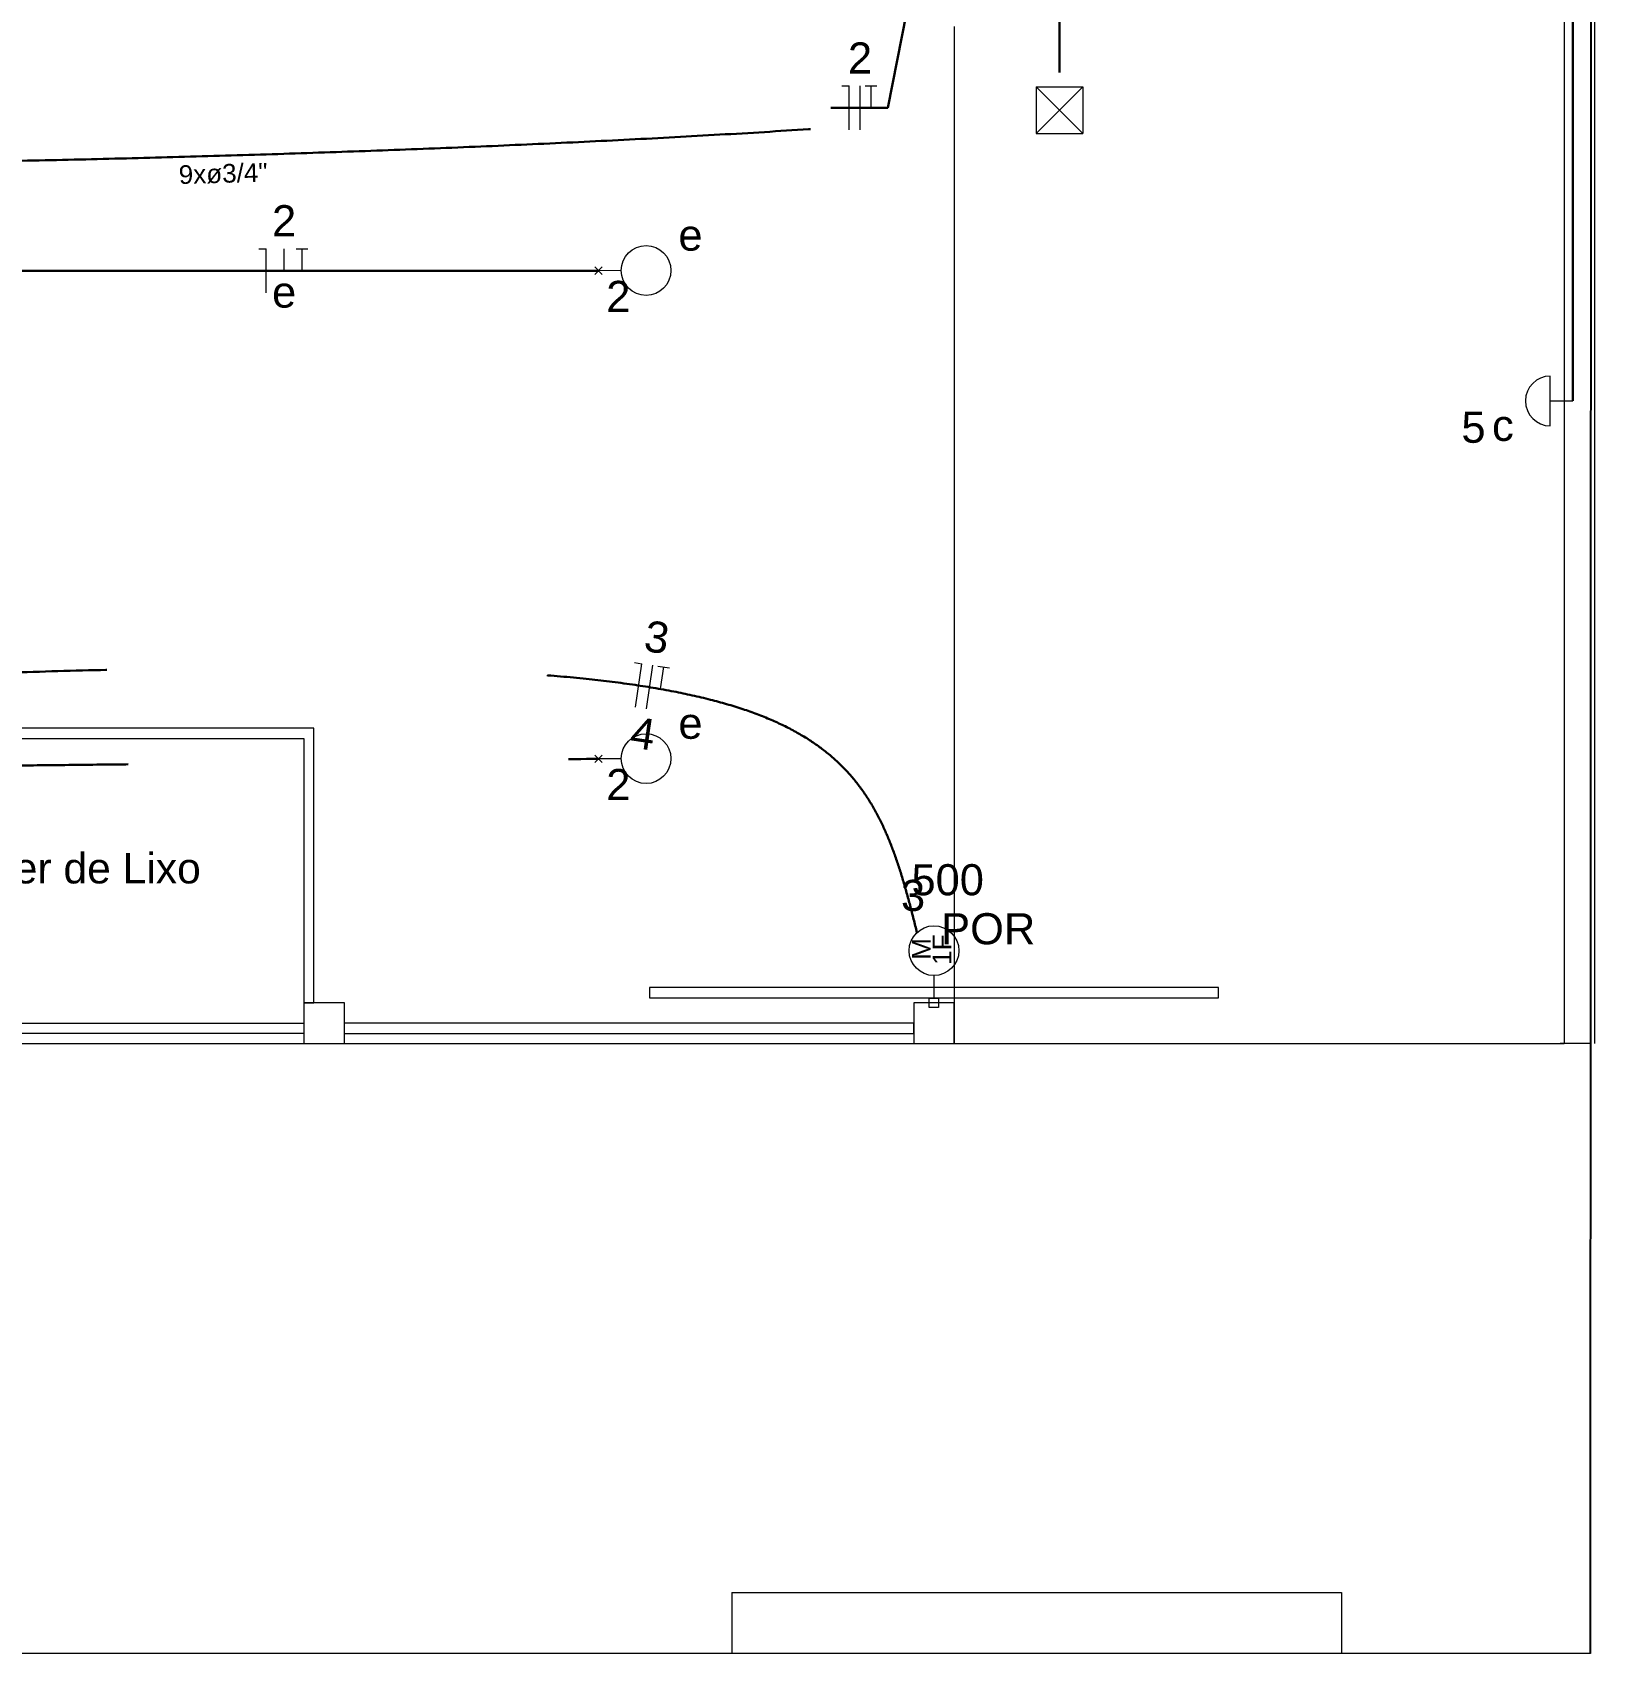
# Model space of a CAD drawing. Header units: inches. Extents: x -3 to 923, y -103 to 154.
# Drawn here: x 35.16 to 44.03, y 27.94 to 37.14 of the extents above; entities that cross this region are included whole.
import ezdxf

# ---------------------------------------------------------------- set-up
doc = ezdxf.new("R2010")
doc.units = ezdxf.units.IN
doc.header["$LTSCALE"] = 10
doc.header["$MEASUREMENT"] = 0
doc.linetypes.add('Dashed', pattern=[0.75, 0.5, -0.25])
for name, color, linetype, lineweight in [('BASE', 8, 'Continuous', 5), ('EL-Condutos', 4, 'Continuous', 30), ('EL-Fios', 9, 'Continuous', 20), ('EL-Textos condutos', 7, 'Continuous', 20), ('EL-Textos fios', 2, 'Continuous', 30), ('EL-Textos pontos', 2, 'Continuous', 30), ('P-SIMBOL', 5, 'Continuous', 20), ('TEXTO', 2, 'Continuous', 20)]:
    doc.layers.add(name, color=color, linetype=linetype, lineweight=lineweight)
doc.styles.add('Arial', font='arial.ttf')

msp = doc.modelspace()

# ---------------------------------------------------------------- linework, layer by layer
msp.add_line((44.0078, 27.9408), (44.0308, 83.6808))
at = {"layer": 'BASE'}
for p, q in [((44.0308, 83.6808), (44.0308, 31.4023)), ((43.8578, 83.5078), (43.8578, 31.4023)), ((40.3963, 37.1713), (40.3963, 31.4023)), ((18.7973, 31.4023), (43.8578, 31.4023)), ((44.0078, 31.4023), (43.8348, 31.4023)), ((44.0078, 31.4023), (44.0078, 27.9408)), ((39.1333, 28.2868), (42.5943, 28.2868)), ((39.1333, 28.2868), (39.1333, 27.9408)), ((42.5943, 28.2868), (42.5943, 27.9408)), ((44.0078, 27.9408), (16.3168, 27.9408))]:
    msp.add_line(p, q, dxfattribs=at)
for points in [[(36.7618, 33.1908), (33.4158, 33.1908), (33.4158, 31.6328), (33.4738, 31.6328), (33.4738, 33.1328), (36.7043, 33.1328), (36.7043, 31.6328), (36.7618, 31.6328), (36.7618, 33.1908)], [(38.6658, 31.7193), (38.6658, 31.6618), (41.8963, 31.6618), (41.8963, 31.7193), (38.6658, 31.7193)], [(36.9353, 31.4598), (40.1658, 31.4598), (40.1658, 31.5178), (36.9353, 31.5178)]]:
    msp.add_lwpolyline(points, dxfattribs=at)
for points in [[(36.9353, 31.4023), (36.9353, 31.6328), (36.7043, 31.6328), (36.7043, 31.4023), (36.9353, 31.4023), (36.9353, 31.4023)], [(40.3963, 31.4023), (40.3963, 31.6328), (40.1658, 31.6328), (40.1658, 31.4023), (40.3963, 31.4023), (40.3963, 31.4023)], [(36.7043, 31.4598), (35.0888, 31.4598), (35.0888, 31.5178), (36.7043, 31.5178), (36.7043, 31.4598)]]:
    msp.add_lwpolyline(points, close=True, dxfattribs=at)
at = {"layer": 'EL-Condutos', "linetype": 'Dashed'}
for points in [[(41.0051, 44.753), (41.0045, 44.3764), (41.004, 44.0232), (41.0035, 43.6919), (41.003, 43.3807), (41.0026, 43.0881), (41.0022, 42.8123), (41.0018, 42.5517), (41.0014, 42.3046), (41.001, 42.0693), (41.0007, 41.8442), (41.0004, 41.6276), (41.0001, 41.4178), (40.9998, 41.2133), (40.9995, 41.0122), (40.9992, 40.8129), (40.9989, 40.6139), (40.9986, 40.4133), (40.9983, 40.2096), (40.9979, 40.001), (40.9976, 39.786), (40.9973, 39.5628), (40.9969, 39.3297), (40.9966, 39.0852), (40.9962, 38.8275), (40.9958, 38.5549), (40.9953, 38.2659), (40.9949, 37.9587), (40.9944, 37.6317), (40.9939, 37.2831), (40.9933, 36.9114)], [(27.0844, 36.3926), (27.3324, 36.3907), (27.607, 36.3884), (27.907, 36.3858), (28.231, 36.3831), (28.5778, 36.3803), (28.9459, 36.3777), (29.334, 36.3752), (29.7408, 36.3731), (30.165, 36.3715), (30.6053, 36.3704), (31.0603, 36.3702), (31.5287, 36.3707), (32.0091, 36.3723), (32.5002, 36.375), (33.0008, 36.3789), (33.5094, 36.3842), (34.0247, 36.391), (34.5454, 36.3994), (35.0702, 36.4096), (35.5978, 36.4217), (36.1267, 36.4358), (36.6558, 36.452), (37.1836, 36.4705), (37.7088, 36.4914), (38.2301, 36.5149), (38.7461, 36.5409), (39.2556, 36.5698), (39.7572, 36.6016), (40.2495, 36.6364), (40.7313, 36.6744)], [(34.7521, 35.7866), (34.9089, 35.7866), (35.0566, 35.7866), (35.1959, 35.7866), (35.3275, 35.7866), (35.452, 35.7866), (35.5703, 35.7866), (35.683, 35.7866), (35.7908, 35.7866), (35.8944, 35.7866), (35.9947, 35.7866), (36.0922, 35.7866), (36.1877, 35.7866), (36.2819, 35.7866), (36.3755, 35.7866), (36.4692, 35.7866), (36.5638, 35.7866), (36.66, 35.7866), (36.7584, 35.7866), (36.8599, 35.7866), (36.965, 35.7866), (37.0745, 35.7866), (37.1892, 35.7866), (37.3098, 35.7866), (37.4368, 35.7866), (37.5712, 35.7866), (37.7136, 35.7866), (37.8646, 35.7866), (38.0251, 35.7866), (38.1957, 35.7866), (38.3771, 35.7866)], [(30.5908, 33.303), (31.4502, 33.3481), (32.2544, 33.3888), (33.0055, 33.425), (33.7054, 33.4564), (34.356, 33.4828), (34.9592, 33.5042), (35.5169, 33.5203), (36.0309, 33.531), (36.5034, 33.5361), (36.936, 33.5353), (37.3308, 33.5286), (37.6897, 33.5157), (38.0146, 33.4965), (38.3073, 33.4708), (38.5699, 33.4384), (38.8042, 33.3991), (39.012, 33.3528), (39.1955, 33.2994), (39.3564, 33.2385), (39.4966, 33.17), (39.6181, 33.0939), (39.7228, 33.0098), (39.8126, 32.9176), (39.8894, 32.8172), (39.9552, 32.7083), (40.0117, 32.5908), (40.061, 32.4645), (40.105, 32.3293), (40.1455, 32.1849), (40.1846, 32.0311)], [(30.7077, 33.0034), (30.8729, 32.9979), (31.0309, 32.9928), (31.183, 32.9882), (31.3309, 32.9839), (31.4758, 32.98), (31.6192, 32.9766), (31.7627, 32.9735), (31.9075, 32.9709), (32.0553, 32.9687), (32.2073, 32.9669), (32.3651, 32.9655), (32.5301, 32.9645), (32.7037, 32.964), (32.8875, 32.9638), (33.0827, 32.9641), (33.291, 32.9647), (33.5136, 32.9658), (33.7522, 32.9673), (34.008, 32.9692), (34.2826, 32.9715), (34.5773, 32.9743), (34.8937, 32.9774), (35.2332, 32.981), (35.5972, 32.9849), (35.9872, 32.9893), (36.4046, 32.9941), (36.8508, 32.9993), (37.3274, 33.0049), (37.8357, 33.011), (38.3771, 33.0174)]]:
    msp.add_spline(points, degree=3, dxfattribs=at)
at = {"layer": 'EL-Condutos', "linetype": 'Continuous'}
msp.add_spline([(43.9078, 39.6138), (43.9078, 39.393), (43.9078, 39.1863), (43.9078, 38.9928), (43.9078, 38.8116), (43.9078, 38.6414), (43.9078, 38.4814), (43.9078, 38.3306), (43.9078, 38.1879), (43.9078, 38.0522), (43.9078, 37.9227), (43.9078, 37.7982), (43.9078, 37.6778), (43.9078, 37.5605), (43.9078, 37.4451), (43.9078, 37.3308), (43.9078, 37.2165), (43.9078, 37.1011), (43.9078, 36.9838), (43.9078, 36.8634), (43.9078, 36.7389), (43.9078, 36.6094), (43.9078, 36.4737), (43.9078, 36.331), (43.9078, 36.1801), (43.9078, 36.0202), (43.9078, 35.85), (43.9078, 35.6687), (43.9078, 35.4753), (43.9078, 35.2686), (43.9078, 35.0477)], degree=3, dxfattribs=at)
at = {"layer": 'EL-Fios', "color": 5}
for p, q in [((39.7573, 36.835), (39.7989, 36.835)), ((39.7989, 36.585), (39.7989, 36.835)), ((39.8614, 36.585), (39.8614, 36.835)), ((39.8906, 36.835), (39.9573, 36.835)), ((39.9239, 36.71), (39.9239, 36.835)), ((36.4487, 35.9116), (36.4903, 35.9116)), ((36.4903, 35.6616), (36.4903, 35.9116)), ((36.5922, 35.7866), (36.5922, 35.9116)), ((36.6607, 35.9116), (36.7274, 35.9116)), ((36.694, 35.7866), (36.694, 35.9116)), ((38.5819, 33.5629), (38.6232, 33.5569)), ((38.5873, 33.3095), (38.6232, 33.5569)), ((38.6492, 33.3006), (38.685, 33.548)), ((38.7139, 33.5438), (38.7799, 33.5342)), ((38.729, 33.4153), (38.7469, 33.539))]:
    msp.add_line(p, q, dxfattribs=at)
at = {"layer": 'EL-Textos fios', "color": 3}
for p, q in [((40.1246, 37.2477), (40.0198, 36.71)), ((40.0198, 36.71), (39.6948, 36.71))]:
    msp.add_line(p, q, dxfattribs=at)
at = {"layer": 'P-SIMBOL'}
for p, q in [((40.8605, 36.8293), (41.1255, 36.8293)), ((40.8605, 36.8293), (40.8605, 36.5643)), ((40.8605, 36.8293), (41.1255, 36.5643)), ((41.1255, 36.8293), (40.8605, 36.5643)), ((41.1255, 36.8293), (41.1255, 36.5643)), ((40.8605, 36.5643), (41.1255, 36.5643)), ((38.3561, 35.8077), (38.3982, 35.7657)), ((38.3562, 35.7655), (38.398, 35.8078)), ((38.5056, 35.7871), (38.3771, 35.7866)), ((43.7793, 34.9065), (43.7793, 35.189)), ((43.7793, 35.0477), (43.9078, 35.0477)), ((38.3561, 33.0384), (38.3982, 32.9964)), ((38.3562, 32.9963), (38.398, 33.0386)), ((38.5056, 33.0179), (38.3771, 33.0174)), ((40.281, 31.7878), (40.281, 31.6593)), ((40.2545, 31.6593), (40.3075, 31.6593)), ((40.2545, 31.6063), (40.2545, 31.6593)), ((40.3075, 31.6593), (40.3075, 31.6063)), ((40.3075, 31.6063), (40.2545, 31.6063))]:
    msp.add_line(p, q, dxfattribs=at)
for centre in [(38.6466, 35.7876), (38.6466, 33.0184), (40.281, 31.9288)]:
    msp.add_circle(centre, 0.1412, dxfattribs=at)
msp.add_arc((43.7793, 35.0477), 0.1412, 90, 270, dxfattribs=at)

# ---------------------------------------------------------------- texts
at = {"layer": 'EL-Textos condutos', "color": 2, "insert": (36.2478, 36.2827), "char_height": 0.1059, "width": 0.247748, "attachment_point": 8, "rotation": 1.688, "line_spacing_factor": 0.798, "style": 'Arial'}
msp.add_mtext('9xø3/4"', dxfattribs=at)
at = {"layer": 'EL-Textos fios', "color": 3, "char_height": 0.1765, "width": 0.150872, "attachment_point": 8, "line_spacing_factor": 0.798, "style": 'Arial'}
for s, insert in [('2', (39.8613, 36.9055)), ('2', (36.5923, 35.982)), ('e', (36.5923, 35.575))]:
    msp.add_mtext(s, dxfattribs=dict(at, insert=insert))
at = {"layer": 'EL-Textos fios', "color": 3, "char_height": 0.1765, "width": 0.150872, "attachment_point": 8, "rotation": 351.756, "line_spacing_factor": 0.798, "style": 'Arial'}
for s, insert in [('3', (38.6951, 33.6179)), ('4', (38.6161, 33.0734))]:
    msp.add_mtext(s, dxfattribs=dict(at, insert=insert))
at = {"layer": 'EL-Textos pontos', "color": 2, "char_height": 0.1765, "attachment_point": 8, "line_spacing_factor": 0.798, "style": 'Arial'}
for s, insert, width in [('e', (38.8988, 35.898), 0.150872), ('2', (38.4893, 35.5525), 0.150872), ('5', (43.3433, 34.808), 0.150872), ('c', (43.5103, 34.8185), 0.136314), ('e', (38.8988, 33.1285), 0.150872), ('2', (38.4893, 32.783), 0.150872), ('500', (40.3588, 32.2405), 0.452617), ('3', (40.1623, 32.1515), 0.150872), ('POR', (40.5888, 31.9625), 0.587608)]:
    msp.add_mtext(s, dxfattribs=dict(at, insert=insert, width=width))
at = {"layer": 'P-SIMBOL', "char_height": 0.1059, "attachment_point": 7, "rotation": 90, "line_spacing_factor": 0.798, "style": 'Arial'}
for s, insert, width in [('1F', (40.3788, 31.8483), 0.188009), ('M', (40.2628, 31.8773), 0.134517)]:
    msp.add_mtext(s, dxfattribs=dict(at, insert=insert, width=width))
at = {"layer": 'TEXTO', "insert": (35.1718, 32.3079), "char_height": 0.17307, "width": 2.086801, "attachment_point": 8, "line_spacing_factor": 0.798, "style": 'Arial'}
msp.add_mtext('Container de Lixo', dxfattribs=at)

doc.saveas('drawing.dxf')
